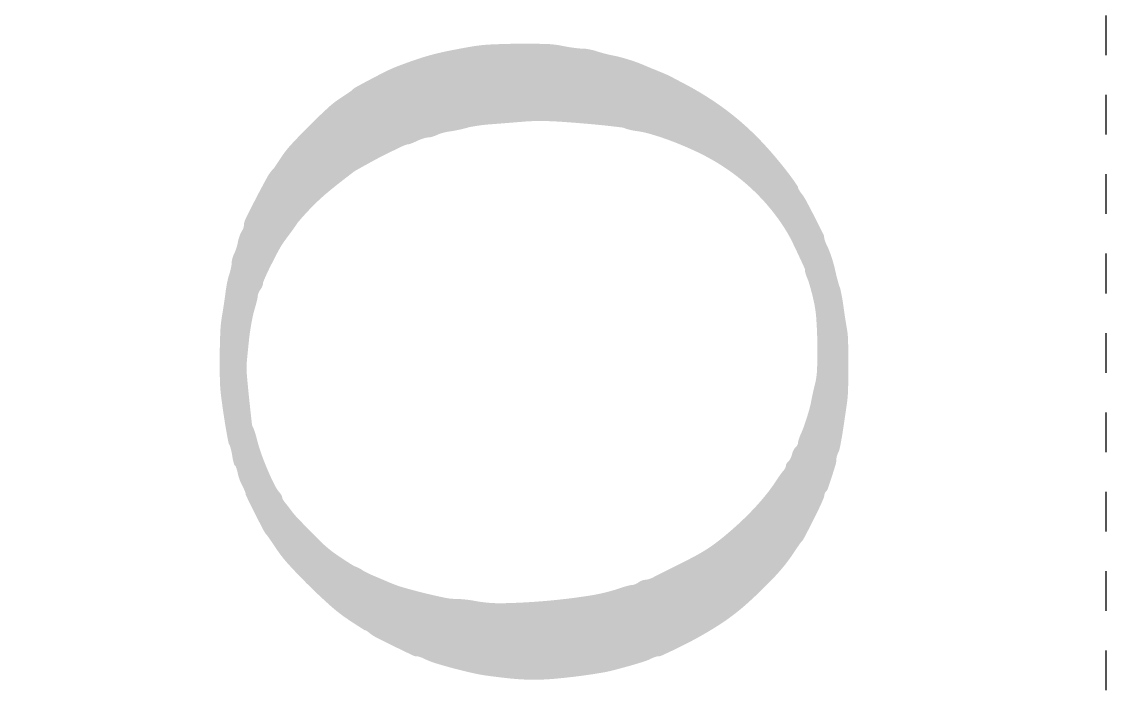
# Model space of a CAD drawing. Header units: inches. Extents: x 1062 to 6528, y -11616 to 5280.
# Drawn here: x 4824 to 4858.42, y -10958.35 to -10937.05 of the extents above; entities that cross this region are included whole.
import ezdxf
from ezdxf.enums import TextEntityAlignment as Align

# ---------------------------------------------------------------- set-up
doc = ezdxf.new("R2010")
doc.units = ezdxf.units.IN
doc.header["$LTSCALE"] = 24
doc.header["$MEASUREMENT"] = 0
doc.linetypes.add('DASH', pattern=[0.1236, 0.0618, -0.0618])
doc.linetypes.add('HIDDEN', pattern=[0.375, 0.25, -0.125])
doc.layers.get('Defpoints').update_dxf_attribs({"color": 3, "linetype": 'HIDDEN'})
doc.layers.add('TB', color=5, linetype='CONTINUOUS')
doc.styles.add('ROMANT', font='times.ttf')

# ---------------------------------------------------------------- blocks, each defined once
blk = doc.blocks.new('CAMDEN LOGO')
at = {"layer": 'TB', "true_color": 0xf59623}
h = blk.add_hatch(color=30, dxfattribs=at)
h.dxf.hatch_style = 1
edge = h.paths.add_edge_path(flags=16)
edge.add_arc((34.60778478527936, -15.65014665106898), 7.199710494367412, 81.63771973057572, 83.9849311549275, ccw=False)
edge.add_arc((34.23260992134146, -18.20237833511297), 9.77936991907587, 79.77191875768551, 81.63765730465587, ccw=False)
edge.add_arc((34.37839921993145, -17.39434131488488), 8.958286278042783, 77.88252310458398, 79.7718659284435, ccw=False)
edge.add_arc((35.70113569099067, -11.2334957657603), 2.657044364575797, 73.21172810402692, 77.88252081800948, ccw=False)
edge.add_arc((38.4989420632055, -1.959867956813326), 7.029435555151992, 253.211695132034, 254.6486544520735)
edge.add_arc((38.04479095481383, -3.614133679590822), 5.313962351976828, 254.6486691137681, 256.4209068400447)
edge.add_arc((38.03685519270311, -3.646985621164589), 5.280165512111909, 256.4209145287098, 257.9156256316358)
edge.add_arc((36.99042994177489, -8.534626256878454), 0.2817620880488343, 257.9156299007425, 270.5324627919615)
edge.add_arc((36.99464522846483, -8.9882262304711), 0.1718574713667634, 74.39778434979422, 90.53238176948582, ccw=False)
edge.add_arc((36.89787375398737, -9.334772419335394), 0.5316615559575186, 67.44471130074129, 74.39782648248149, ccw=False)
edge.add_arc((36.87147900987657, -9.398319591043872), 0.6004723512483341, 60.736307175651916, 67.44464319810038, ccw=False)
edge.add_arc((36.92653251645788, -9.300070421441632), 0.4878500270215086, 52.89745588054302, 60.736356315886894, ccw=False)
edge.add_arc((37.52912463460325, -8.503372227181757), 0.5110720287908256, 232.8975994839567, 240.3910494737218)
edge.add_arc((37.58956741365182, -8.397013052585777), 0.6334060124590138, 240.3910196110468, 246.7707459816702)
edge.add_arc((37.56154000608785, -8.462314686747305), 0.5623437932507911, 246.7707100587971, 253.3684438945235)
edge.add_arc((37.45193597000798, -8.829236896899914), 0.1794013001429493, 253.3683500750572, 268.8273275674945)
edge.add_arc((37.44454994520038, -9.190070751864909), 0.1815081403719665, 67.85945344305702, 88.82738793586952, ccw=False)
edge.add_arc((34.45401822026088, -16.53992012622066), 8.1164666042553, 66.49807753661969, 67.85940924710673, ccw=False)
edge.add_arc((34.97736677849025, -15.33640727123642), 6.804088264940123, 64.5502836631195, 66.49806408634112, ccw=False)
edge.add_arc((33.47198874690912, -18.49961354707247), 10.30723498772571, 63.12334646604779, 64.55022212253567, ccw=False)
edge.add_arc((14.57016767201185, -55.79487562611561), 52.1189009852882, 62.57059809908009, 63.12338670782981, ccw=False)
edge.add_arc((36.30939479014705, -13.908275052947), 4.926938711295879, 59.450218494862725, 62.570583005995275, ccw=False)
edge.add_arc((37.39034226198055, -12.07682474193567), 2.800284607181012, 54.89802959767252, 59.45015351709287, ccw=False)
edge.add_arc((34.45170127265192, -16.25776372869288), 7.91065266389712, 52.80029778826258, 54.89795229041778, ccw=False)
edge.add_arc((44.29653891560429, -3.287529583225052), 8.3727070018579, 232.8002959563853, 233.7530046903457)
edge.add_arc((45.68658896206125, -1.391525526633671), 10.72367925057974, 233.7530252247833, 234.54439138622)
edge.add_arc((45.11131547354671, -2.199351064640922), 9.731952631774043, 234.5443958749815, 235.3433249882747)
edge.add_arc((41.03309400392391, -8.098575641290239), 2.560290274900789, 235.3433400676703, 237.500118720083)
edge.add_arc((39.20384574343916, -10.969933466588), 0.8442427267592907, 49.92723116189558, 57.50012180215282, ccw=False)
edge.add_arc((33.67818332499974, -17.53819351816171), 9.427656107674187, 48.636223490111604, 49.92719833970881, ccw=False)
edge.add_arc((33.16735324808269, -18.11837212274352), 10.20067265380102, 47.23232696677519, 48.63628518561609, ccw=False)
edge.add_arc((31.94905940875105, -19.43551349583427), 11.99485806104745, 45.98906554358621, 47.23237176202281, ccw=False)
edge.add_arc((34.69781424368921, -16.59018574281689), 8.03865493625085, 43.12582205001388, 45.98908694790981, ccw=False)
edge.add_arc((34.79896609312709, -16.49545362089023), 7.900069686245131, 40.22502813426797, 43.125873119932294, ccw=False)
edge.add_arc((30.45688268521644, -20.16804196729984), 13.5870366707988, 38.126656948744085, 40.22499894263831, ccw=False)
edge.add_arc((-7.989852483209688, -50.34305176936809), 62.46118793367035, 37.450127179914205, 38.12667377919843, ccw=False)
edge.add_arc((40.6205520257281, -13.11015773170359), 1.22998816637283, 29.44687349503249, 37.45013091337438, ccw=False)
edge.add_arc((-3.016139434676916, -37.74522605215756), 51.34034071715786, 28.902107376471577, 29.446874622081907, ccw=False)
edge.add_arc((12.99759948715291, -28.90446160623762), 33.04829462493397, 28.05193733314752, 28.902202800089697, ccw=False)
edge.add_arc((35.0593112409415, -17.14837801282383), 8.049802131134788, 25.623612088871994, 28.051945529921397, ccw=False)
edge.add_arc((170.4382848922387, 47.78270066967653), 142.0951661020872, 205.6235143009774, 205.6847061920433)
edge.add_arc((203.2592557569551, 63.56741143332806), 178.5145733237409, 205.6846578270993, 205.7362240277909)
edge.add_arc((187.8964542367776, 56.16153049156472), 161.4598747631555, 205.7361288439396, 205.7881534108439)
edge.add_arc((79.31799406035134, 3.700338531013728), 40.87190406870748, 205.7881445658112, 205.932529911082)
edge.add_arc((41.1957540087933, -14.83758187481916), 1.518657139203063, 22.779874135930925, 25.93254741456792, ccw=False)
edge.add_arc((41.30707528946914, -14.79083301826958), 1.397918234455497, 19.425113251423113, 22.779885287376374, ccw=False)
edge.add_arc((41.46989272007522, -14.73341586551189), 1.225273381823885, 16.136109235922618, 19.425119535270426, ccw=False)
edge.add_arc((42.48912050798026, -14.43853508909612), 0.1642455989948219, 1.6625929258879069, 16.136173404712224, ccw=False)
edge.add_arc((42.80680996565479, -14.42931348780999), 0.1535776686375984, 181.6627379991891, 198.403375510528)
edge.add_arc((44.71498267865536, -13.79442334471597), 2.164599447842366, 198.4033932647167, 200.8248519819024)
edge.add_arc((44.85250079791604, -13.74211834186363), 2.311728800611971, 200.8248173047078, 203.5269902286933)
edge.add_arc((45.43071153335495, -13.49037946950025), 2.94236349235845, 203.5270214742028, 205.7821105742652)
edge.add_arc((41.36635586192369, -15.45359940127381), 1.571306801803813, 21.378864919815726, 25.782076674128973, ccw=False)
edge.add_arc((41.19163731203571, -15.52199366688549), 1.758935017265661, 17.332741789111992, 21.378778526862902, ccw=False)
edge.add_arc((41.39675410959444, -15.45797713754988), 1.544060596575086, 13.213348889812892, 17.33270095370858, ccw=False)
edge.add_arc((42.55802751289048, -15.18531753652408), 0.3512072211620587, 0.8453670483647215, 13.213360360276795, ccw=False)
edge.add_arc((43.30386370221731, -15.1743129947557), 0.3947101477537892, 180.8452725707143, 191.0648735555854)
edge.add_arc((43.94470063244898, -15.04899359033439), 1.047685587009945, 191.0648816050246, 195.9961411603029)
edge.add_arc((44.0175099280923, -15.0281206383834), 1.123427739441303, 195.9961671021487, 200.8417511629234)
edge.add_arc((43.67665961671992, -15.15788218254713), 0.758712791700868, 200.8417255960874, 207.3444261101371)
edge.add_arc((42.43676189750022, -15.7990589074615), 0.6371575270235263, 18.531851870761784, 27.344409738933507, ccw=False)
edge.add_arc((40.88296024056035, -16.31991468296374), 2.27593461009105, 15.115222029415975, 18.531860003323118, ccw=False)
edge.add_arc((40.64376972049558, -16.38452350618749), 2.523697409807813, 11.756371382818372, 15.115267829946674, ccw=False)
edge.add_arc((41.17593944190958, -16.27377225680343), 1.98012547195042, 7.727573333824921, 11.756426671655618, ccw=False)
edge.add_arc((46.34394726371465, -15.57249188546822), 3.235245943918521, 187.7276714164429, 190.3374959490162)
edge.add_arc((49.17853398377883, -15.05543983529063), 6.116604077880925, 190.3375310845059, 191.9578287326904)
edge.add_arc((49.08813226655184, -15.07458913535154), 6.024196469107061, 191.957797512452, 193.5829077648428)
edge.add_arc((45.91700193461202, -15.84076482016346), 2.761821143956499, 193.582911580354, 196.4945264405488)
edge.add_arc((41.81171176649696, -17.05638102794731), 1.519665762370104, 10.675000742219424, 16.49454247491809, ccw=False)
edge.add_arc((37.1074469706482, -17.94313977035583), 6.306778497276331, 8.653467728098576, 10.675039580663224, ccw=False)
edge.add_arc((36.39266509934532, -18.05192202094983), 7.0297907389335, 6.651369117053491, 8.653461905692325, ccw=False)
edge.add_arc((37.58963773587402, -17.91233482372493), 5.824706477066846, 4.3460440535379234, 6.6513192881997725, ccw=False)
edge.add_arc((145.1073982279859, -9.741179075656333), 102.003103514132, 184.3460202547629, 184.4940725284299)
edge.add_arc((319.0974392896869, 3.933763542939886), 276.5297159382818, 184.4940189693198, 184.5643781843515)
edge.add_arc((334.5654178357763, 5.168219618899201), 292.0468755354218, 184.564302024234, 184.6339736899756)
edge.add_arc((226.1563555932307, -3.61904267766235), 183.2822638507006, 184.6339189815545, 184.7326968993187)
edge.add_arc((36.32538354346525, -19.33505727832508), 7.198157884150003, 1.3231604456444188, 4.732695318476317, ccw=False)
edge.add_arc((34.95802016615107, -19.36663967349622), 8.565885946781094, -1.6693455364560918, 1.3231575415437078, ccw=False)
edge.add_arc((29.51015953857132, -19.20786311622479), 14.01605983507516, 356.07852373315734, 358.3306337407566, ccw=False)
edge.add_arc((-7.784236337708535, -16.65131532643406), 51.39797926650721, 355.2220409348549, 356.0784942601928, ccw=False)
edge.add_arc((-1.286787967696, -17.19432697819175), 44.87787980651868, 354.48672566125373, 355.22194258186875, ccw=False)
edge.add_arc((16.82030184888481, -18.94205030229571), 26.68663910000703, 353.40149790353627, 354.4866718576145, ccw=False)
edge.add_arc((-3.739149830460519, -16.56376830974276), 47.38319143587321, 352.88260784085816, 353.4014775336071, ccw=False)
edge.add_arc((43.00737378598569, -22.40076603206901), 0.2736593576052249, 332.82699277824094, 352.882564027064, ccw=False)
edge.add_arc((43.57961328571855, -22.69451645707338), 0.3695726046324305, 152.8269953541202, 163.8728530465614)
edge.add_arc((45.40673731508286, -23.22283173741775), 2.271545068714537, 163.8727299610437, 166.7579929779128)
edge.add_arc((45.71271358581271, -23.29483296661883), 2.58587873737453, 166.7580268128206, 169.6627672864987)
edge.add_arc((45.71865010600141, -23.29591634907709), 2.591913303575148, 169.6627553634863, 172.5624546170627)
edge.add_arc((40.02929640956063, -22.55320818848364), 3.14571346147638, 344.48024914174005, 352.56247740058285, ccw=False)
edge.add_arc((33.89097082535409, -20.84861918939234), 9.516322901203536, 340.9394126144637, 344.4802392182337, ccw=False)
edge.add_arc((31.90699377906003, -20.16313579629579), 11.61538278658739, 337.64812137980425, 340.93942303802976, ccw=False)
edge.add_arc((30.06949785639881, -19.40759730378542), 13.60214640595082, 334.72443132897126, 337.64819092586634, ccw=False)
edge.add_arc((34.96175657408821, -21.71760792258553), 8.19193897741665, 326.595980006543, 334.7244453747614, ccw=False)
edge.add_arc((35.21560195484744, -21.8850208963481), 7.887859084823343, 318.2336363974915, 326.59602384697206, ccw=False)
edge.add_arc((35.34863162040529, -22.00383717316461), 7.709493731026189, 309.7731420613787, 318.23371668631916, ccw=False)
edge.add_arc((35.57864627354775, -22.28017343889221), 7.349954480851059, 301.00406899177233, 309.773146102511, ccw=False)
edge.add_arc((37.25618568282789, -25.07160845290846), 4.093230988272655, 296.25302149848983, 301.00399441630475, ccw=False)
edge.add_arc((27.34170411678042, -4.969698115085606), 26.50714952014515, 295.0578394947767, 296.2530186207114, ccw=False)
edge.add_arc((8.25789992643513, 35.84794112714403), 71.56568096185815, 294.5914801037568, 295.05786710518953, ccw=False)
edge.add_arc((37.93115806944661, -28.98954618061751), 0.2606880847402339, 270.00000545183445, 294.5914225930559, ccw=False)
edge.add_arc((37.931158060489, -29.45692938013346), 0.2066951147756469, 89.99999064106406, 103.6676011423058)
edge.add_arc((38.2149674960956, -30.6240387352457), 1.407816275414266, 103.6675191563578, 106.983109178141)
edge.add_arc((38.27398743562844, -30.81728923463427), 1.609878416292145, 106.9830963278857, 110.3374100957964)
edge.add_arc((38.30346100749466, -30.89680078283905), 1.694676869885079, 110.3374837573296, 113.5650853952611)
edge.add_arc((37.16931180512438, -28.29651827441276), 1.142181169718934, 287.1551395255689, 293.5650945205974, ccw=False)
edge.add_arc((35.03594852915739, -21.38562904750174), 8.37485901224859, 285.68045625686966, 287.1552292653587, ccw=False)
edge.add_arc((34.76387017604793, -20.41644122413672), 9.381512709966847, 284.1610451377769, 285.6805069471146, ccw=False)
edge.add_arc((34.66721857807806, -20.03340315622305), 9.776556622510574, 282.68790542297495, 284.16107421599474, ccw=False)
edge.add_arc((35.82150991781145, -25.16042796370547), 4.521200129038534, 274.04053360186765, 282.68786124171515, ccw=False)
edge.add_arc((34.94150695286498, -12.70232438811368), 17.01034541278087, 270.8131293275071, 274.0405018277689, ccw=False)
edge.add_arc((34.93415299534536, -12.18371314832874), 17.52900878982067, 267.7399464943927, 270.8131079027151, ccw=False)
edge.add_arc((34.35311894741335, -26.90622183206173), 2.795039110626249, 255.8024758357913, 267.7399012156818, ccw=False)
edge.add_arc((31.47663408911467, -38.27599526180566), 8.932957861739357, 75.8023972259954, 76.82615140501075)
edge.add_arc((30.45454739777506, -42.64266665595497), 13.41765186123036, 76.82616947794673, 77.58086675775982)
edge.add_arc((30.64043380836756, -41.79859005286872), 12.55334921201483, 77.58090516567945, 78.34362376671461)
edge.add_arc((32.31369270798314, -33.68762152740393), 4.271585766573677, 78.34358979701477, 80.04776405305671)
edge.add_arc((33.54094033956972, -26.69348108288952), 2.82940974862126, 254.5469916341537, 260.0477050633409, ccw=False)
edge.add_arc((35.40030980859774, -19.96741198462976), 9.807751982771602, 252.366811473364, 254.54696471108412, ccw=False)
edge.add_arc((35.40928765231092, -19.93919312752305), 9.837364573195563, 250.1696541552302, 252.3667653970661, ccw=False)
edge.add_arc((33.22631849648224, -25.99256867579092), 3.402404599456525, 245.3192202496711, 250.1696150026708, ccw=False)
edge.add_arc((31.19527643414949, -30.41227239863704), 1.461638251579705, 65.31916786955831, 68.9596646588918)
edge.add_arc((31.19978365257339, -30.40055299321367), 1.449081998926743, 68.95963113740265, 72.62372779341635)
edge.add_arc((31.25583951732824, -30.22142757430569), 1.261390295157075, 72.62384989091093, 76.29252903631487)
edge.add_arc((31.5044459046976, -29.20218200115951), 0.2122636706643058, 76.29260630744216, 89.99995260284754)
edge.add_arc((31.5044460615527, -28.85360913215371), 0.1363091983419237, 251.85872914158898, 270.00000787601886, ccw=False)
edge.add_arc((31.55434614749538, -28.70131282054811), 0.2965720608683263, 241.71382601925012, 251.858631955298, ccw=False)
edge.add_arc((31.56695350833797, -28.6778842351064), 0.3231774017458278, 231.9094521736295, 241.7138792557285, ccw=False)
edge.add_arc((31.51621301256364, -28.74261830797522), 0.2409271853217688, 219.6901798570218, 231.90940384905, ccw=False)
edge.add_arc((31.174248670628, -29.02642357092438), 0.2034657021454362, 39.69017784727431, 56.01062462292778)
edge.add_arc((30.93388980869895, -29.3829116985539), 0.6334147312740303, 56.01056820208983, 63.01130930753754)
edge.add_arc((30.89607351207087, -29.45716559749641), 0.7167436806169017, 63.01127332029051, 69.76105573668002)
edge.add_arc((30.94134366608159, -29.33438475663255), 0.5858829847380408, 69.76113140118771, 77.61239322929707)
edge.add_arc((31.19271566547741, -28.1898990183449), 0.585882984738457, 249.76113140119952, 257.6123932293091, ccw=False)
edge.add_arc((31.23798581948813, -28.06711817748473), 0.7167436806169021, 243.0112733202905, 249.76105573668002, ccw=False)
edge.add_arc((31.20016952285914, -28.14137207642707), 0.6334147312740295, 236.01056820208981, 243.0113093075375, ccw=False)
edge.add_arc((30.959810660931, -28.49786020405671), 0.2034657021453038, 219.6901778472831, 236.0106246229349, ccw=False)
edge.add_arc((30.59861394841664, -28.79762694917187), 0.2659202441786438, 39.69018450094533, 50.63108900152226)
edge.add_arc((30.5630142391974, -28.84101508698083), 0.3220439450461528, 50.63113017675217, 60.10863384676314)
edge.add_arc((30.58210298308313, -28.80780751711328), 0.2837409054833333, 60.1086692687938, 70.06201751357062)
edge.add_arc((30.64069609263697, -28.64628015887595), 0.1119147143899403, 70.0619605731636, 89.999943910283)
edge.add_arc((30.6406962471392, -28.40431772945593), 0.1300477150322742, 252.6660700934726, 269.99998019930877, ccw=False)
edge.add_arc((30.70255090545834, -28.2061390875252), 0.3376549713408702, 244.1640511533089, 252.6660511391234, ccw=False)
edge.add_arc((30.71929138689848, -28.17156626574157), 0.3760675177908822, 235.9771417070798, 244.1639747577355, ccw=False)
edge.add_arc((30.67239224740388, -28.24103836254133), 0.2922468668826101, 226.08635531924, 235.9770250140304, ccw=False)
edge.add_arc((30.08274823805368, -28.85347717394765), 0.5579068577339036, 46.08635579412831, 53.34742588719283)
edge.add_arc((25.89555138008745, -34.48074882701187), 7.572092753811304, 53.34743106014419, 54.42595885189656)
edge.add_arc((25.65881045572132, -34.81175656999093), 7.979047777262303, 54.42602065437494, 55.63701297968066)
edge.add_arc((24.62889638968409, -36.31798917030451), 9.803728469782222, 55.63699533022494, 56.67472939665886)
edge.add_arc((33.16358870385466, -23.33764838634656), 5.73107824820377, 230.8858417197866, 236.674692607786, ccw=False)
edge.add_arc((35.49449454711066, -20.47090711715342), 9.425848546153784, 226.8980377209734, 230.8858798282735, ccw=False)
edge.add_arc((36.53771557583877, -19.35615826302163), 10.95260167697561, 223.1817547606848, 226.898091621158, ccw=False)
edge.add_arc((38.09135244529261, -17.89811178383675), 13.08325581537754, 219.9292253386953, 223.1818029438443, ccw=False)
edge.add_arc((35.2004296405612, -20.31780673326418), 9.313327658079155, 216.7178843924841, 219.929217239855, ccw=False)
edge.add_arc((31.84382282276783, -22.82138591630164), 5.12587998021528, 211.6962676148644, 216.7177827504232, ccw=False)
edge.add_arc((33.77015219687655, -21.631833243984), 7.389898623637441, 207.6951418535277, 211.6962725440711, ccw=False)
edge.add_arc((57.15787193252982, -9.355516387739527), 33.80378493346411, 206.4005287610518, 207.6951704238564, ccw=False)
edge.add_arc((-70.37849923562135, -72.666499034187), 108.5823326988438, 26.40048677648114, 26.55128924639556)
edge.add_arc((-53.39338799132474, -64.17898988605108), 89.59465734038675, 26.5512592121833, 26.72543834836779)
edge.add_arc((-49.25047189288034, -62.09292805270135), 84.95618692817604, 26.72538598548345, 26.88100129872596)
edge.add_arc((20.75464666932021, -26.60647553377552), 6.470487993374515, 26.88091020202745, 27.90420602394867)
edge.add_arc((27.18748416183371, -23.19985913249215), 0.8086900859528688, 202.0225734868441, 207.9041833782227, ccw=False)
edge.add_arc((27.39771029934309, -23.11482620538428), 1.035462279099656, 197.1359684143493, 202.022557761957, ccw=False)
edge.add_arc((27.29751798281086, -23.14572036461348), 0.9306150122680825, 192.1289895764756, 197.1358440123484, ccw=False)
edge.add_arc((26.66509559163751, -23.28163468002006), 0.2837527533677497, 180.0000422112883, 192.1289940717771, ccw=False)
edge.add_arc((26.14353258072697, -23.28163476784115), 0.2378102575421826, 359.9999707930116, 373.7625804413873)
edge.add_arc((25.81782148155617, -23.36141090144358), 0.5731488202143858, 13.76251557860085, 20.89559861064724)
edge.add_arc((25.77834481509035, -23.37648238468265), 0.6154046695406824, 20.89562338544831, 27.86865909898155)
edge.add_arc((25.94835802380749, -23.28658418899576), 0.4230867641709892, 27.86867472235686, 37.10250490845821)
edge.add_arc((26.66170869099369, -22.74703219636578), 0.471332336209601, 208.897827488863, 217.1025139717141, ccw=False)
edge.add_arc((26.8016705778191, -22.66977519620602), 0.6312009505079758, 202.3065699799448, 208.8978919999369, ccw=False)
edge.add_arc((26.74781263655404, -22.69187119984022), 0.5729865947692102, 195.5210627204013, 202.3065665364478, ccw=False)
edge.add_arc((26.39604256814982, -22.7895649191988), 0.2079027087553949, 181.0623277669193, 195.5210706165668, ccw=False)
edge.add_arc((25.86742958907962, -22.79936711883673), 0.3208011447938914, 1.062327969801937, 12.22845311547162)
edge.add_arc((23.40251627234102, -23.33358641882208), 2.842940696744517, 12.22854650912199, 14.47194839593017)
edge.add_arc((23.08381720706166, -23.41584247548437), 3.172083755407555, 14.47197151573575, 16.82262032575308)
edge.add_arc((22.71793247907317, -23.52647010022443), 3.554327271407138, 16.82266469297917, 18.98104748503885)
edge.add_arc((32.46648750626173, -20.17337671641113), 6.754773579719378, 188.9211296307074, 198.98107373469, ccw=False)
edge.add_arc((49.60072680547637, -17.48373033104068), 24.09883175654079, 185.017424463897, 188.9211812971427, ccw=False)
edge.add_arc((49.77868810238124, -17.46807336614123), 24.27748046961842, 181.1921031608518, 185.0175016531674, ccw=False)
edge.add_arc((30.65994871658404, -17.86591462242993), 5.15460219862553, 169.1159788723217, 181.192136928609, ccw=False)
edge.add_arc((22.59305085412507, -16.31480503506199), 3.060066515047202, 349.1159248002239, 352.0758893635314)
edge.add_arc((20.48082591427737, -16.02079620418752), 5.192655408649951, 352.0758086323087, 354.0678181294174)
edge.add_arc((20.67913286609473, -16.04139684374312), 4.993281304352593, 354.0677613899458, 356.0748958214454)
edge.add_arc((23.63095676297417, -16.24393174186642), 2.034517254425395, 356.0749053771384, 359.9999700232043)
edge.add_arc((27.77353322578801, -16.24393166291608), 2.108059208389321, 168.2984941486122, 180.0000310768046, ccw=False)
edge.add_arc((47.19600734683809, -20.26665803073749), 21.9427467131936, 166.2017742470841, 168.2985120935286, ccw=False)
edge.add_arc((45.26334996766673, -19.79202353262892), 19.95266067183818, 163.858206426006, 166.2017513044837, ccw=False)
edge.add_arc((30.21579548730551, -15.43688205746682), 4.287535293854964, 156.524264378506, 163.8581408368092, ccw=False)
edge.add_arc((10.45862845312604, -6.856148076052563), 17.25253538561067, 336.524202411685, 336.8828736986149)
edge.add_arc((-40.48084004972497, 14.8893441408533), 72.6393197579524, 336.8828963091343, 337.0061968147503)
edge.add_arc((-47.91882826324036, 18.04558788426564), 80.71926673987323, 337.0062265976499, 337.1286103710571)
edge.add_arc((-34.64186591848011, 12.44495683545344), 66.30938133963838, 337.1286372065049, 337.2705015384603)
edge.add_arc((31.51370126051916, -15.26854703832774), 5.416467318549901, 155.60640999892, 157.2704793750867, ccw=False)
edge.add_arc((30.86501929256156, -14.97437912069145), 4.70420117494982, 153.7567157349916, 155.606412517765, ccw=False)
edge.add_arc((30.48795703984615, -14.78848818119289), 4.283806855516868, 152.025949996523, 153.756708001285, ccw=False)
edge.add_arc((27.08069133968183, -12.97879215658625), 0.4257685906751613, 142.5969169973492, 152.0259164635029, ccw=False)
edge.add_arc((26.2963943049981, -12.37908429248481), 0.5615365095230769, 322.5968660004373, 328.295704486151)
edge.add_arc((25.79508712141433, -12.06941777479616), 1.150775208600282, 328.29566344601, 331.6275220470478)
edge.add_arc((25.7884977466374, -12.0658570230689), 1.158265122471506, 331.6274358860995, 334.9542535225004)
edge.add_arc((26.2960072181686, -12.30300592857608), 0.5980816997630178, 334.9542404692753, 340.4098306154016)
edge.add_arc((27.63453932361608, -12.7793768899306), 0.8226918536705012, 148.1570203060535, 160.4098382757703, ccw=False)
edge.add_arc((39.73268323751199, -20.29311416865758), 15.0642273767466, 146.6817879771389, 148.1570193328784, ccw=False)
edge.add_arc((37.23898663950331, -18.65391467132511), 12.0800193218605, 144.7821805862383, 146.681835945701, ccw=False)
edge.add_arc((30.46144570758952, -13.86972429664704), 3.784023985260609, 140.2708810980427, 144.7822263706854, ccw=False)
edge.add_arc((30.90100648110456, -14.23503359109904), 4.355569743905958, 135.4410896670191, 140.2708671375794, ccw=False)
edge.add_arc((54.33920048125947, -37.31508363979239), 37.24991041580596, 134.4457729050562, 135.441108928896, ccw=False)
edge.add_arc((58.74801101733829, -41.80993672878046), 43.54604531203056, 133.5935248752961, 134.4458529618417, ccw=False)
edge.add_arc((30.31964877547216, -11.9504538456342), 2.317893548904554, 126.38657893855981, 133.5936156862122, ccw=False)
edge.add_arc((25.2880931860218, -5.122476911678888), 6.163723081218881, 306.386617640708, 307.2879901964031)
edge.add_arc((22.80024942858654, -1.855306607362053), 10.27027496312495, 307.2880303877443, 307.9029272180389)
edge.add_arc((23.07175753092179, -2.204046118037041), 9.828306756224984, 307.9029585677696, 308.5226682086265)
edge.add_arc((26.79854464381606, -6.885464154694802), 3.844610823216678, 308.522736961157, 309.7717725881465)
edge.add_arc((29.78942545795508, -10.47882782722215), 0.8306036667757987, 124.8066654093013, 129.771828256856, ccw=False)
edge.add_arc((29.72649346021717, -10.3883022262556), 0.72035249549133, 119.28193781647391, 124.80670155244249, ccw=False)
edge.add_arc((29.66938047294479, -10.28645221113536), 0.6035821272685549, 113.68917688176941, 119.28196796761719, ccw=False)
edge.add_arc((29.46115816035217, -9.811865197511366), 0.0853260467816479, 89.99999361253231, 113.68911922581401, ccw=False)
edge.add_arc((29.46115826980895, -9.634694944858296), 0.09184420587013449, 269.9999376500797, 290.6907992839968)
edge.add_arc((29.34832203675978, -9.335938491770634), 0.4111989204909414, 290.6908512510437, 297.4916968491431)
edge.add_arc((29.3122911365208, -9.266700688356678), 0.4892508211324867, 297.4917729937833, 304.0123353640751)
edge.add_arc((29.31403606496042, -9.269286052136948), 0.4861317056962463, 304.0123091242049, 310.5642440500624)
edge.add_arc((30.5752088525187, -10.74258274642531), 1.453239313339345, 116.36046313788111, 130.5642081770272, ccw=False)
edge.add_arc((34.76253097116933, -19.19248778734018), 10.88375158605075, 113.1418828045326, 116.3605480685668, ccw=False)
edge.add_arc((34.71139677902283, -19.07283130763213), 10.7536271121812, 109.64393780572539, 113.141917272162, ccw=False)
edge.add_arc((33.00442750435559, -14.29070065944873), 5.675978282167352, 104.0007965783717, 109.6439776589338, ccw=False)
edge.add_arc((30.37458107442581, -3.743608999995701), 5.194037114231376, 284.0008541550482, 285.5292537107987)
edge.add_arc((30.69852277451264, -4.909412702499452), 3.984063355097511, 285.5293282288342, 287.3939209361093)
edge.add_arc((30.72459401376818, -4.992653258279489), 3.896835494759889, 287.393992084517, 288.9932059260584)
edge.add_arc((31.91919111924562, -8.463352756460182), 0.2263018481245975, 288.9932638164432, 301.7174838725555)
edge.add_arc((32.26372800943136, -9.020825040723338), 0.4290461635619112, 96.41831505520997, 121.71747745527631, ccw=False)
edge.add_arc((44.68213342600302, -119.4156921814722), 111.5201956045239, 95.92048066701551, 96.41826561664539, ccw=False)
edge.add_arc((38.71556010172299, -61.87942430998581), 53.67538496594101, 94.93844615200243, 95.92048980237792, ccw=False)
edge.add_arc((34.29549688017323, -10.72493889706399), 2.33029428783309, 85.36812148934558, 94.93851291071968, ccw=False)
edge.add_arc((33.91103149038372, -15.47034525315618), 7.091249561763952, 84.4394638844148, 85.36810879640308, ccw=False)
edge.add_arc((26.1261668605257, -95.43254477355846), 87.43151013792192, 84.29180207202279, 84.43939597964442, ccw=False)
edge.add_arc((25.58046988607748, -100.891427143597), 92.91759999468063, 84.12814128724318, 84.29177800572552, ccw=False)
edge.add_arc((23.73370066822918, -118.8490784783077), 110.9699626655355, 83.98493254073043, 84.12817197086213, ccw=False)
edge = h.paths.add_edge_path()
edge.add_arc((38.19765596883553, -45.63491907563971), 38.50913655816724, 97.43482832349692, 98.39257899846454)
edge.add_arc((35.95077179005875, -30.40562663343482), 23.11498712401086, 98.3924970644269, 99.79622610874885)
edge.add_arc((36.90133500335924, -35.91128356757324), 28.7020998574791, 99.79611710391463, 100.7316373957218)
edge.add_arc((31.65297938476215, -8.21897162407177), 0.5168310548688507, 100.7316027690953, 117.4446565782096)
edge.add_arc((31.23565712289019, -7.415409945034554), 0.3886352571871113, 286.9033281098828, 297.4447286131363, ccw=False)
edge.add_arc((30.6907969375734, -5.622434945480819), 2.262570146817161, 284.0398090202436, 286.9033030654847, ccw=False)
edge.add_arc((30.61518132370475, -5.320056965072837), 2.574259357563668, 281.1676316760133, 284.03983331612835, ccw=False)
edge.add_arc((30.62481676463449, -5.368863980270106), 2.524510322854976, 278.2530369762858, 281.167630735678, ccw=False)
edge.add_arc((31.28897126506217, -9.94773117666088), 2.102273225426223, 98.25310562692879, 101.5806106677881)
edge.add_arc((31.14550847973169, -9.247628327497836), 1.387622562388288, 101.5806432244433, 106.1233743349523)
edge.add_arc((31.12551136492038, -9.178457478184129), 1.315619152789675, 106.1233156938289, 110.0247813603804)
edge.add_arc((30.69438381500368, -7.995536140740199), 0.05658227689011446, 110.0248847417831, 148.2826419114765)
edge.add_arc((30.59365568585054, -7.933282877750656), 0.06183066478256694, 294.97285560035857, 328.2825330022841, ccw=False)
edge.add_arc((30.26881566988141, -7.23580017220516), 0.8312480810856931, 289.9907843315945, 294.9728987438762, ccw=False)
edge.add_arc((30.22446041703461, -7.113876487178601), 0.9609892596874341, 284.7361266773454, 289.9908329605897, ccw=False)
edge.add_arc((30.12973814097495, -6.753739715404635), 1.333374549360489, 280.6252274303455, 284.7361024524812, ccw=False)
edge.add_arc((30.57336787877921, -9.118490995362748), 1.072629598666189, 100.6252697187502, 106.550853577192)
edge.add_arc((30.94151903391685, -10.35730264954751), 2.364987748549719, 106.550902652636, 109.8318931907364)
edge.add_arc((30.9595275334932, -10.40723683732389), 2.418070035295059, 109.831886087624, 113.0966079425303)
edge.add_arc((30.53464930994323, -9.410958883513985), 1.334976657004495, 113.096632580382, 118.1898471060341)
edge.add_arc((28.69973812290027, -5.987409641125709), 2.549297854330615, 295.8096604063438, 298.18987068926583, ccw=False)
edge.add_arc((28.97754673262079, -6.561838722190288), 1.911217614227491, 292.8556739487542, 295.8096807428862, ccw=False)
edge.add_arc((29.00943025955985, -6.637487830390711), 1.829124089188263, 290.2819120680143, 292.85575945277685, ccw=False)
edge.add_arc((29.60614606489344, -8.252186354324493), 0.1076941383825967, 270.00000579654926, 290.2818527590411, ccw=False)
edge.add_arc((29.60614604634247, -8.518290061393742), 0.1584095686892927, 89.99998934938364, 115.3946888505921)
edge.add_arc((44.28178965239476, -39.43257908558863), 34.37927719537715, 115.394646021931, 115.9588937185257)
edge.add_arc((39.86935573174833, -30.36930606526229), 24.29897506973513, 115.9588372199765, 117.0096344529224)
edge.add_arc((69.105362735163, -87.7245748485707), 88.67576407560693, 117.009570291441, 117.4106403386072)
edge.add_arc((29.25558997182543, -10.88149927985191), 2.114441002600755, 117.4106592261521, 119.5646879243927)
edge.add_arc((29.02835720565963, -10.48091751958961), 1.653897327508689, 119.5647754259548, 122.1544344391793)
edge.add_arc((28.9776557542782, -10.40025972077373), 1.558627617321549, 122.1544947539328, 124.4597699885947)
edge.add_arc((28.15631231274256, -9.203398360428622), 0.1070484204331122, 124.4597049792692, 140.7655582243569)
edge.add_arc((27.96616803575034, -9.048129870983388), 0.1384371186273639, 305.38911279245605, 320.76550089143313, ccw=False)
edge.add_arc((13.17442403317727, 11.77422760470571), 25.67989873465531, 305.00939098839444, 305.3891470674484, ccw=False)
edge.add_arc((19.83927977370422, 2.259142513376418), 14.06279297042765, 304.19442935892266, 305.0094010915855, ccw=False)
edge.add_arc((14.45731445499587, 10.18017840301596), 23.63924117715503, 303.6420201904143, 304.1943504355923, ccw=False)
edge.add_arc((30.32361125228363, -13.66257652566085), 5.000178102028476, 123.6419359056434, 132.3782876085352)
edge.add_arc((41.20723741626261, -25.59077829602924), 21.14747867988719, 132.3782225738508, 135.3714130839628)
edge.add_arc((41.1546342139527, -25.53885923892707), 21.07356869841126, 135.3714004291121, 138.4023996221069)
edge.add_arc((29.88095077801518, -15.53046001255908), 5.99829114580464, 138.402392520031, 146.1256888426356)
edge.add_arc((45.52588108677355, -26.03321672454783), 24.84163859038139, 146.1257297937931, 146.7763789178872)
edge.add_arc((36.22926818684482, -19.94420954448199), 13.72844733629081, 146.7763747388552, 147.7907325958098)
edge.add_arc((56.46766139652755, -32.69364001335285), 37.64790671540853, 147.7906527979741, 148.1103630402691)
edge.add_arc((24.54708495718751, -12.83284053233999), 0.05303264666563367, 148.110308836812, 179.999989210903)
edge.add_arc((24.44749801541639, -12.8328405010038), 0.04655429510585051, 332.51750321842763, 359.99997372152205, ccw=False)
edge.add_arc((24.03086680028446, -12.61611726194238), 0.5161823732383817, 327.8081748961424, 332.51745425188676, ccw=False)
edge.add_arc((23.96245118450588, -12.57304646197039), 0.5970266079875634, 322.9080034212908, 327.8081084095294, ccw=False)
edge.add_arc((23.82222429316607, -12.46702315547023), 0.7728234298450104, 318.8699069552087, 322.9079247786466, ccw=False)
edge.add_arc((25.28731011627315, -13.74645510858463), 1.172278776136637, 138.8698914166345, 152.8270518116648)
edge.add_arc((60.36199548944387, -31.75143466063244), 40.59832147251453, 152.8270907989346, 153.9072228369321)
edge.add_arc((80.98312794225421, -41.85046944996307), 63.55962821472821, 153.9071665942393, 154.6201529743357)
edge.add_arc((23.93251207550566, -14.78543305719811), 0.4146445207156652, 154.6200696259279, 180.0000542733937)
edge.add_arc((23.37701307958923, -14.78543334090912), 0.1408544752008468, 343.8940926596389, 359.99995563754277, ccw=False)
edge.add_arc((22.39574105714382, -14.50209318063938), 1.162214562758053, 340.48886673728697, 343.89404809331796, ccw=False)
edge.add_arc((22.24362137764092, -14.44818982225436), 1.323602198390859, 336.9855484565254, 340.48879790497455, ccw=False)
edge.add_arc((22.08854361726117, -14.38231785130532), 1.492090264202093, 333.78340942406203, 336.98557674135986, ccw=False)
edge.add_arc((25.79669287029992, -16.20828906360273), 2.641254840063271, 153.7833768273859, 162.9535967657419)
edge.add_arc((41.93453959581348, -21.15644377991006), 19.52066039928223, 162.9535272510816, 165.051410917154)
edge.add_arc((41.06189475364499, -20.92345964198958), 18.61744911221566, 165.0514070188799, 167.3385786046572)
edge.add_arc((29.39017959532248, -18.30136894976258), 6.654828398724981, 167.3386861124148, 172.2665095111332)
edge.add_arc((50.29941531465283, -21.14082557357673), 27.7559812649738, 172.2665692797556, 173.8437825985538)
edge.add_arc((32.83151100614759, -19.25671692078922), 10.1867597015019, 173.8437350750284, 177.1762810800852)
edge.add_arc((30.19218147345055, -19.12654038278524), 7.544221846863468, 177.1762548410283, 181.1393526184856)
edge.add_arc((31.17350261615593, -19.1070140505548), 8.525737237820518, 181.139418079745, 184.755169294886)
edge.add_arc((44.03978110892876, -18.03672971286389), 21.43645491024652, 184.7551964743168, 186.4838919485078)
edge.add_arc((45.6188774013408, -17.85726055611249), 23.02571709091875, 186.4839007343276, 188.1223029337345)
edge.add_arc((42.75098008398345, -18.26654980317451), 20.12876132486005, 188.1223367939419, 189.7976355468524)
edge.add_arc((27.73033809564095, -20.86042727300989), 4.885799471255434, 189.7976304421052, 194.5946491810087)
edge.add_arc((58.07510622508016, -12.95923151115326), 36.24235934788263, 194.5946519297157, 195.4171866087496)
edge.add_arc((38.00208481652135, -18.4947328366919), 15.42006448412346, 195.4172169265935, 196.9749505916029)
edge.add_arc((33.41544736198102, -19.89480690345394), 10.62449876862283, 196.9749987340121, 198.7201944449017)
edge.add_arc((24.67393126996649, -22.85708060656847), 1.394700879226019, 198.7202211397908, 206.5163141776839)
edge.add_arc((22.09874147316805, -24.14194028191034), 1.483226651975964, 23.28762741168663, 26.51637473787008, ccw=False)
edge.add_arc((22.25521869789372, -24.07458947077268), 1.312870396977709, 19.749505249507195, 23.287582311758285, ccw=False)
edge.add_arc((22.40636839895433, -24.02032280316908), 1.152274309405618, 16.310419225210012, 19.749512120564475, ccw=False)
edge.add_arc((23.37874821887908, -23.73578724103581), 0.1391193359108383, 6.62768608776787e-05, 16.310480014484313, ccw=False)
edge.add_arc((23.91532226896561, -23.73578687264538), 0.3974547141757271, 180.0000299075402, 204.3635088176294)
edge.add_arc((46.66390569031319, -13.43401204618678), 25.36993180902988, 204.3635589092393, 205.603656658207)
edge.add_arc((38.91659605728546, -17.14651306559503), 16.77903718919638, 205.6036436395735, 207.6992356662853)
edge.add_arc((38.04900659843042, -17.60199227374736), 15.79915312555783, 207.6992378405594, 209.8915366782588)
edge.add_arc((35.47521343888729, -19.08147585946327), 12.83043574115179, 209.8915648406008, 213.0941904346459)
edge.add_arc((31.44905008860678, -21.70551334436831), 8.024651305150405, 213.0942125629144, 217.6461073896164)
edge.add_arc((31.97534484633161, -21.29952460742115), 8.689341478427583, 217.646170539397, 221.9930237898795)
edge.add_arc((38.49280306468518, -15.43261689096758), 17.45848441154203, 221.9930206830876, 224.5721386134007)
edge.add_arc((38.59965046612524, -15.32734145129703), 17.60848202925512, 224.5721664851111, 226.3352374320019)
edge.add_arc((31.90394379936333, -22.34261768510217), 7.91071999857451, 226.3353040115385, 229.5420540951552)
edge.add_arc((30.79887604731266, -23.63841174712846), 6.207705909434623, 229.542046422706, 233.2171410483269)
edge.add_arc((30.98223039873301, -23.39317302983599), 6.513909839220676, 233.2170934748591, 236.7618152607024)
edge.add_arc((20.59940606283726, -39.2367348761982), 12.4286742814742, 55.96654930977053, 56.76181153753129, ccw=False)
edge.add_arc((23.18958978736464, -35.40144710376146), 7.800663475077904, 54.83914770515992, 55.96649037031278, ccw=False)
edge.add_arc((21.20180483676631, -38.22339948755032), 11.2524317561494, 54.181382632544114, 54.83913637540758, ccw=False)
edge.add_arc((27.70984618848979, -29.20595546286236), 0.1317798429675491, 38.42848625452609, 54.18151307224298, ccw=False)
edge.add_arc((27.95383549046255, -29.01237462247892), 0.1796753243368593, 218.428414760219, 239.7251655896875)
edge.add_arc((30.01724501157241, -25.47769609669254), 4.272548536695897, 239.7252551220143, 241.8627840822246)
edge.add_arc((33.91986488639941, -18.18014178684408), 12.54809932154279, 241.8628034776116, 243.1232979170163)
edge.add_arc((144.7986588014319, 200.5948253012215), 257.8165097710635, 243.1233472057945, 243.263378073499)
edge.add_arc((34.16747020424191, -19.02098997357248), 11.90927887038654, 243.263392747052, 244.5589511130551)
edge.add_arc((32.31603323133731, -22.9128969938653), 7.599434427810627, 244.5589885550931, 246.3729350555386)
edge.add_arc((33.22889350635432, -20.82609573565693), 9.87716430047087, 246.3730143425321, 247.5395463392788)
edge.add_arc((29.51625958601107, -29.80671394690526), 0.1593891393192036, 247.5395575292566, 269.9999705600982)
edge.add_arc((29.51625925849294, -30.14881160121601), 0.1827085149890201, 77.30951785168122, 89.999922976086, ccw=False)
edge.add_arc((29.49085260464835, -30.26163933498978), 0.2983614248889492, 68.52062102655202, 77.30960782584981, ccw=False)
edge.add_arc((29.49337168960756, -30.25523718366216), 0.2914815026039715, 59.65494827658358, 68.52059757707048, ccw=False)
edge.add_arc((29.56240292481198, -30.13731728948798), 0.1548417833567943, 45.42083069604979, 59.65493991204278, ccw=False)
edge.add_arc((29.89197806536049, -29.80286415061673), 0.3147097850231041, 225.4209210353846, 250.8500298353032)
edge.add_arc((37.8053616230336, -7.014677931919977), 24.4377914801321, 250.8500252109998, 251.9826389597285)
edge.add_arc((35.90825190208579, -12.84738965201771), 18.30431356763963, 251.982617138596, 253.4638070075155)
edge.add_arc((30.88437830120802, -29.76844309156914), 0.6532128806635299, 253.4638386325954, 269.9999805072925)
edge.add_arc((30.88437803778743, -30.75500757225538), 0.3333516000202315, 80.00912975893021, 89.99999292003821, ccw=False)
edge.add_arc((30.80818438928873, -31.18753166751887), 0.7725355763404181, 74.67821618414371, 80.00919974796221, ccw=False)
edge.add_arc((30.79882612940401, -31.22168775553209), 0.80795047964719, 69.41203953781002, 74.678198940887, ccw=False)
edge.add_arc((30.90781636243082, -30.93153604705296), 0.4980038958208127, 61.8449884645903, 69.41192684230231, ccw=False)
edge.add_arc((31.39182942679872, -30.02715010266988), 0.5277556193090538, 241.8450386482335, 258.0038090937301)
edge.add_arc((33.22721379602899, -21.38958265897358), 9.358169376727444, 258.0037318140423, 259.9934496529081)
edge.add_arc((34.95729052632851, -11.58446600563101), 19.31474901424748, 259.9934079703443, 261.4862856862162)
edge.add_arc((54.55082437167039, 119.3036591621207), 151.6612936554862, 261.4862325586498, 261.8132766461208)
edge.add_arc((33.61401482630299, -26.22660093571872), 4.632702564894494, 261.8132798488987, 268.5094795512487)
edge.add_arc((34.38939219241001, 3.572533073393373), 34.44192257738249, 268.5094908799305, 270.034911187392)
edge.add_arc((34.38751361774121, 6.687372212295742), 37.55676228271966, 270.0348816761652, 271.4287562135196)
edge.add_arc((35.24911839140441, -27.85749409994995), 3.001152733517802, 271.4287922438313, 280.2907800967251)
edge.add_arc((37.30362325520673, -39.17302359107802), 8.499377597732211, 99.1907466290794, 100.29081714724089, ccw=False)
edge.add_arc((40.69010287870333, -60.10332237662797), 29.70186923179982, 98.75732340270201, 99.190708162362, ccw=False)
edge.add_arc((41.10491280213046, -62.7962301240776), 32.42653791045868, 98.32825716186028, 98.75728745769243, ccw=False)
edge.add_arc((39.89754215977064, -54.5484145342916), 24.09081923292246, 97.79222249386117, 98.32828082940938, ccw=False)
edge.add_arc((35.61477091144661, -23.25178403266281), 7.497488893995774, 277.7921776830823, 279.4294340254206)
edge.add_arc((35.7236555639347, -23.90735466797267), 6.832937372042164, 279.4293546313857, 281.1846338113621)
edge.add_arc((35.85741586351833, -24.58384048141036), 6.143354256291689, 281.1846243723127, 282.8610689795416)
edge.add_arc((37.06482327691265, -29.87216620548443), 0.7189444611333832, 282.8610443906234, 290.991112023064)
edge.add_arc((37.76455777415231, -31.6958901772297), 1.234410983160462, 106.54561740588201, 110.99098314047001, ccw=False)
edge.add_arc((39.28646598645992, -36.81878982844356), 6.578595246739497, 105.2582973386337, 106.5456053743624, ccw=False)
edge.add_arc((39.50055824430456, -37.60364779299132), 7.39212921612717, 103.96589736518251, 105.25824726981, ccw=False)
edge.add_arc((39.36215095436728, -37.04712467319436), 6.818653357201559, 102.59285917397301, 103.96587880753782, ccw=False)
edge.add_arc((36.20851934926668, -22.93029412721162), 7.646141731728995, 282.5928107038479, 284.9200852705623)
edge.add_arc((36.92720558974816, -25.62749265387069), 4.854835620883816, 284.9200322014438, 288.1907116061357)
edge.add_arc((37.18828610661512, -26.42201373886266), 4.018518222536578, 288.190738783887, 291.7991579608272)
edge.add_arc((37.51223652963654, -27.23199084255359), 3.146161194100478, 291.7992170927528, 296.1343861971454)
edge.add_arc((39.52442991154567, -31.33315093042998), 1.422037167686772, 112.76505295978029, 116.1344895589092, ccw=False)
edge.add_arc((39.47731919662965, -31.22088431047095), 1.300286547909753, 109.16172621816739, 112.7651046145588, ccw=False)
edge.add_arc((39.42316830563777, -31.06504143657568), 1.135303759923455, 105.62033801408899, 109.1618520030795, ccw=False)
edge.add_arc((39.15848935905615, -30.11836594809827), 0.1523238897098161, 90.04587675739151, 105.620290139599, ccw=False)
edge.add_arc((39.15812014953099, -29.65752264083707), 0.3085195654518731, 270.0459161278769, 296.5614866601411)
edge.add_arc((3.331464086752931, 42.00696652756582), 80.42935513528502, 296.5614766844213, 297.0821798326836)
edge.add_arc((22.23491726274096, 5.038003162025831), 38.90773673836985, 297.0821987410599, 298.1045778487684)
edge.add_arc((39.78155642845195, -27.81761479064724), 1.66023780134458, 298.1045994064881, 308.1885612911888)
edge.add_arc((41.62820273738544, -30.16524702595873), 1.326646813530575, 124.48737068057369, 128.1885854160761, ccw=False)
edge.add_arc((41.45891408961234, -29.918812690436), 1.027667670462552, 120.00516699296219, 124.48741721362501, ccw=False)
edge.add_arc((41.39702043024317, -29.81163284941684), 0.9039003751417406, 115.7627592345601, 120.00514167778621, ccw=False)
edge.add_arc((41.03764140974272, -29.06698668374938), 0.07706835325443039, 90.00008414696339, 115.76281266264189, ccw=False)
edge.add_arc((41.03764130549189, -28.91665651076718), 0.07326181972883299, 269.9999930118806, 302.8940164764414)
edge.add_arc((36.20755770642518, -21.44879436127414), 8.967005275540975, 302.8940868572263, 303.9700936903799)
edge.add_arc((37.98216865940503, -24.08273995717153), 5.791015124970573, 303.9701607472097, 305.9550661024708)
edge.add_arc((35.66944468432484, -20.89430382076901), 9.729900396313006, 305.9551032533213, 307.3008510553665)
edge.add_arc((32.38421932256824, -16.58196382692628), 15.1510609639454, 307.3008552728213, 312.5372365097555)
edge.add_arc((35.35586905116998, -19.82074316486725), 10.75556398304492, 312.5373123645584, 319.3070163713278)
edge.add_arc((35.75049921583195, -20.16010596111144), 10.23508336452135, 319.3070646550387, 326.2624695584286)
edge.add_arc((34.06070164595985, -19.03156358119199), 12.26708329816774, 326.2625176691436, 332.3346782479042)
edge.add_arc((105.0346925317326, -56.23886011070854), 67.8683663935313, 152.1853268486794, 152.3347542204755, ccw=False)
edge.add_arc((92.84431960716938, -49.80751869748306), 54.0855022352999, 152.0082588732818, 152.1854173882504, ccw=False)
edge.add_arc((91.51814239124178, -49.10255905810831), 52.58359874375466, 151.8545384976462, 152.0083203467797, ccw=False)
edge.add_arc((48.15930758125887, -25.90686396471094), 3.41014221540745, 150.7221984333003, 151.8545830045071, ccw=False)
edge.add_arc((44.51683710057841, -23.86466091783424), 0.7657630142752212, 330.7222518618289, 335.6109029195292)
edge.add_arc((36.90665222203097, -20.41426396738038), 9.12160845333092, 335.6108458211131, 336.4070247702952)
edge.add_arc((36.32095581435806, -20.15845616909226), 9.76073122053839, 336.4069772114125, 337.2833691830417)
edge.add_arc((34.62223875460404, -19.44728036394585), 11.60230953136051, 337.2833343687146, 338.0531575669866)
edge.add_arc((76.22723593009778, -36.21191965332454), 33.25333582656569, 157.7716992386258, 158.0531359661267, ccw=False)
edge.add_arc((82.99888577868478, -38.97930680669609), 40.56863987547887, 157.5291903677392, 157.7716660161658, ccw=False)
edge.add_arc((79.30003635375397, -37.44941264273544), 36.56588292294111, 157.2850928707686, 157.5291727992138, ccw=False)
edge.add_arc((53.63911437376737, -26.70736513204994), 8.747283001581659, 156.5787877314483, 157.2851278648479, ccw=False)
edge.add_arc((41.42650698306443, -21.41712968454581), 4.56190068373435, 336.5787951367881, 340.2117307874315)
edge.add_arc((38.66135627050426, -20.42225826136624), 7.500578551725795, 340.2117639739816, 342.7150316190707)
edge.add_arc((38.87392902448119, -20.48840654237134), 7.277951574895379, 342.7150347379521, 345.2393846932855)
edge.add_arc((42.53475011861883, -21.45294957797464), 3.492194801039048, 345.2394478260946, 349.6115020989706)
edge.add_arc((48.88105877717226, -22.61639340766928), 2.959877357151803, 166.8949856791587, 169.6115951217628, ccw=False)
edge.add_arc((52.09848955763391, -23.36539957538818), 6.263340852681603, 165.3442186103136, 166.8950770980094, ccw=False)
edge.add_arc((52.15270052233245, -23.37956935492352), 6.319373087096557, 163.7961759161888, 165.3442843321769, ccw=False)
edge.add_arc((49.20065165867527, -22.52170193552692), 3.24520181622517, 161.2471497714567, 163.7962484712313, ccw=False)
edge.add_arc((44.55313717447189, -20.94382584737954), 1.662861328278463, 341.2471607353557, 346.0661713717673)
edge.add_arc((43.61976973410128, -20.71225100068844), 2.624527428517316, 346.0660687771418, 349.4895807135812)
edge.add_arc((43.75774512255794, -20.73784492660363), 2.484198326598686, 349.489484233525, 352.9540106846198)
edge.add_arc((45.27043596977455, -20.9248111920746), 0.959996901698001, 352.953926172275, 360.0000029317195)
edge.add_arc((47.48154706721016, -20.92481237370473), 1.25111419573752, 174.0700082114097, 179.9999436366654, ccw=False)
edge.add_arc((52.16498951245831, -21.41128537119076), 5.959754032806443, 172.2069392308829, 174.0699277624279, ccw=False)
edge.add_arc((52.89043775859409, -21.51057431127109), 6.69196537622245, 170.3512467563508, 172.2069019108073, ccw=False)
edge.add_arc((52.12470222500997, -21.38039105906566), 5.915242396939398, 168.3156812843591, 170.3512322118733, ccw=False)
edge.add_arc((43.002930562654, -19.49396809134853), 3.399547448961715, 348.3157089011802, 358.3655883455664)
edge.add_arc((18.37362618765746, -18.79121608476717), 28.03887565366344, 358.3656104601615, 360.4909937657083)
edge.add_arc((19.98164196279322, -18.777450925473), 26.43080096247024, 0.4910262839900345, 2.779343671178195)
edge.add_arc((40.61563071929777, -17.77573933505684), 5.772511630728817, 2.779365214234733, 9.856352330816364)
edge.add_arc((12.9462759827602, -22.58307027239718), 33.85637928241206, 9.856307379639441, 11.32718443602416)
edge.add_arc((36.26354193422048, -17.91229911147954), 10.07590420961525, 11.3270964360435, 14.95430394604918)
edge.add_arc((37.48598029560162, -17.58577516069957), 8.810608419102381, 14.95419521631106, 18.89575618700457)
edge.add_arc((25.8439766209558, -21.57075343006707), 21.11574154994481, 18.89573786010571, 20.94710116561236)
edge.add_arc((41.52950325024631, -15.56625725455697), 4.320214765713064, 20.94714491821158, 26.37639386575)
edge.add_arc((22.09785166374422, -25.20225628948234), 26.00987960360911, 26.3764335550062, 27.81591379006581)
edge.add_arc((1.716575479960738, -35.9553126584216), 49.05385148679892, 27.81590648574962, 28.59810543050553)
edge.add_arc((44.29828990556416, -12.74083496883023), 0.5552496737142177, 28.59811780705814, 47.7700465967926)
edge.add_arc((44.77348643304049, -12.21731618605415), 0.1517748348054253, 214.8366258194395, 227.7701204914299, ccw=False)
edge.add_arc((59.53557236187589, -1.943431545676077), 18.13709903466632, 214.4065921163347, 214.8365391414196, ccw=False)
edge.add_arc((53.92606039664315, -5.78528719870539), 11.33809327303003, 213.5937055521466, 214.4066146627632, ccw=False)
edge.add_arc((59.87566677716586, -1.833313277595181), 18.48063581446798, 213.0299342031653, 213.5937235363, ccw=False)
edge.add_arc((41.43150811520445, -13.82479600274209), 3.518969788705131, 33.02995292704103, 42.67744336972076)
edge.add_arc((26.20894937388948, -27.86070971833558), 24.22484259001796, 42.67750031746687, 44.99996253394552)
edge.add_arc((26.20897177612187, -27.86073212056667), 24.22484259001692, 45.00003746605712, 47.32249968253576)
edge.add_arc((40.24488549171201, -12.63817337925215), 3.518969788705209, 47.32255663027225, 56.97004707295199)
edge.add_arc((54.94769623885895, 9.976255599305802), 23.45481455633475, 236.52608918647792, 236.9700163309455, ccw=False)
edge.add_arc((49.89132294038791, 2.329312488562238), 14.28733672042566, 235.8824709607431, 236.5260154648173, ccw=False)
edge.add_arc((55.21040312937293, 10.18036234679013), 23.77056391021207, 235.55447801457558, 235.8824388326468, ccw=False)
edge.add_arc((41.86480783787465, -9.277206580570947), 0.1760327165771659, 224.8382439886898, 235.5545927417221, ccw=False)
edge.add_arc((40.83079085702593, -10.30540015806523), 1.282176167458217, 44.83819954210212, 61.11691758927676)
edge.add_arc((25.54993216706589, -38.00597719332947), 32.91801992717458, 61.11693520612366, 62.66618948537753)
edge.add_arc((19.96001339219583, -48.82064270712513), 45.09193392737973, 62.66622411296586, 63.8226723115185)
edge.add_arc((39.59922818802715, -8.868589976372192), 0.573788467379878, 63.82275779963339, 89.99998149955343)
edge.add_arc((39.59922834175813, -8.163402251004612), 0.1313992579852699, 252.7472291755031, 270.00001375374455, ccw=False)
edge.add_arc((39.76732921214261, -7.622123103771315), 0.6981805366587867, 247.7401043442172, 252.7471878538381, ccw=False)
edge.add_arc((39.81169265232347, -7.513738183286449), 0.8152933276467507, 242.8280778952004, 247.7400949452275, ccw=False)
edge.add_arc((39.81306579724696, -7.511063808504645), 0.8182996222685929, 237.9295540745802, 242.8280555140159, ccw=False)
edge.add_arc((39.10502334866669, -8.641075107965008), 0.515210649868744, 57.92958456004024, 66.99729292725121)
edge.add_arc((38.7068594741686, -9.578968821762174), 1.53412138655495, 66.99731649596688, 71.01654711004232)
edge.add_arc((38.66379040778429, -9.704172940693951), 1.66652612920012, 71.01660325101325, 74.96549590844035)
edge.add_arc((38.78851648875388, -9.239807221202938), 1.185701715600717, 74.96549076067063, 80.06214133440423)
edge.add_arc((39.21726231518733, -6.792749060300906), 1.298632526510572, 255.2896583391857, 260.0621651715565, ccw=False)
edge.add_arc((39.440000403667, -5.944360139821555), 2.175773345560174, 252.0470674077425, 255.2895629803449, ccw=False)
edge.add_arc((39.41317293218253, -6.027165408981574), 2.088730678887319, 248.7754086429013, 252.0470045933218, ccw=False)
edge.add_arc((38.97008385813569, -7.168063894208473), 0.8648118575874671, 242.4531802597512, 248.7754258314184, ccw=False)
edge.add_arc((38.24515222037917, -8.557869725132406), 0.7026976725555725, 62.45314787955913, 69.77489004608884)
edge.add_arc((38.09586748245329, -8.963062606851025), 1.134516158000533, 69.77483612937442, 74.8888959781354)
edge.add_arc((38.10931205893939, -8.91327383105775), 1.082944083853364, 74.888905252915, 80.06710402509177)
edge.add_arc((38.21654752129325, -8.300914562431757), 0.4612662587259417, 80.06702253548907, 89.86550174850008)
edge.add_arc((38.2189747076709, -7.266853699186782), 0.5727974531083432, 261.5253366767869, 269.8655228693814, ccw=False)
edge.add_arc((38.41661270053737, -5.940416779417006), 1.913877494846696, 258.1293120348131, 261.52532808428623, ccw=False)
edge.add_arc((38.45580908181364, -5.753946545399714), 2.104422776813797, 254.79010615552062, 258.1292970630009, ccw=False)
edge.add_arc((38.31977238038235, -6.254297854547843), 1.585908151466407, 250.6620994264792, 254.7901576296376, ccw=False)
edge.add_arc((37.32654357977208, -9.084512742858436), 1.41352842302446, 70.66212230571466, 75.91293452223289)
edge.add_arc((36.593473048737, -12.00579309778684), 4.425383551602541, 75.91297632219175, 78.15591988667336)
edge.add_arc((36.51826135258671, -12.36446295803719), 4.791854379712255, 78.1559944440211, 80.36983450418225)
edge.add_arc((36.7536126178702, -10.97744932089816), 3.385014997389622, 80.36990569656642, 83.24256563091893)
edge.add_arc((38.23178442022709, 1.497723792722724), 9.177426488726963, 262.05909712620513, 263.2425882278908, ccw=False)
edge.add_arc((40.75925575759538, 19.6173207332096), 27.47245052934782, 261.5365941595887, 262.05913076329784, ccw=False)
edge.add_arc((41.04777567378733, 21.55622820271074), 29.43270712406735, 261.0195306766079, 261.536566913777, ccw=False)
edge.add_arc((39.54760700609677, 12.06370890094828), 19.82237785159152, 260.32424279679736, 261.019582243404, ccw=False)
edge.add_arc((35.46916315674207, -11.857140500349), 4.443663035046649, 80.32431317780193, 87.59362557475751)
edge.add_arc((34.5000095494479, -34.91877048265812), 27.52564813501962, 87.59359500974699, 89.48179199584415)
edge.add_arc((34.50598119286042, -34.2556682820331), 26.86251904629772, 89.48173674365603, 91.43570466270234)
edge.add_arc((33.98140787852753, -13.32538526524471), 5.925663400690629, 91.4357314640438, 97.43483332235566)
at = {"layer": 'Defpoints', "linetype": 'DASH'}
blk.add_lwpolyline([(-132, 40.5), (-132, -40.5), (132, -40.5), (132, 40.5)], close=True, dxfattribs=at)
blk = doc.blocks.new('TB CAMDEN 11X17')
at = {"layer": 'TB', "linetype": 'DASH', "xscale": 0.85, "yscale": 0.85, "zscale": 0.85, "rotation": 90}
blk.add_blockref('CAMDEN LOGO', (-72.00000000000045, 638.8000000000002), dxfattribs=at)
at = {"layer": 'TB', "color": 6, "style": 'ROMANT'}
for tag, p in [('S.NAME.3', (-51, 440.4250000000006)), ('S.NAME.1', (-87, 440.4250000000006)), ('S.NAME.2', (-69, 440.4250000000006))]:
    blk.add_attdef(tag, text='', height=12, rotation=90, dxfattribs=at).set_placement(p, align=Align.MIDDLE_CENTER)
for tag, p in [('SCALE', (-72, 113.5)), ('S.NUMBER', (-72, 37.5))]:
    blk.add_attdef(tag, text='', height=8, dxfattribs=at).set_placement(p, align=Align.MIDDLE_CENTER)

msp = doc.modelspace()

# ---------------------------------------------------------------- block references
at = {"layer": 'TB'}
msp.add_blockref('TB CAMDEN 11X17', (4895.999999999996, -11616), dxfattribs=at)

doc.saveas('drawing.dxf')
